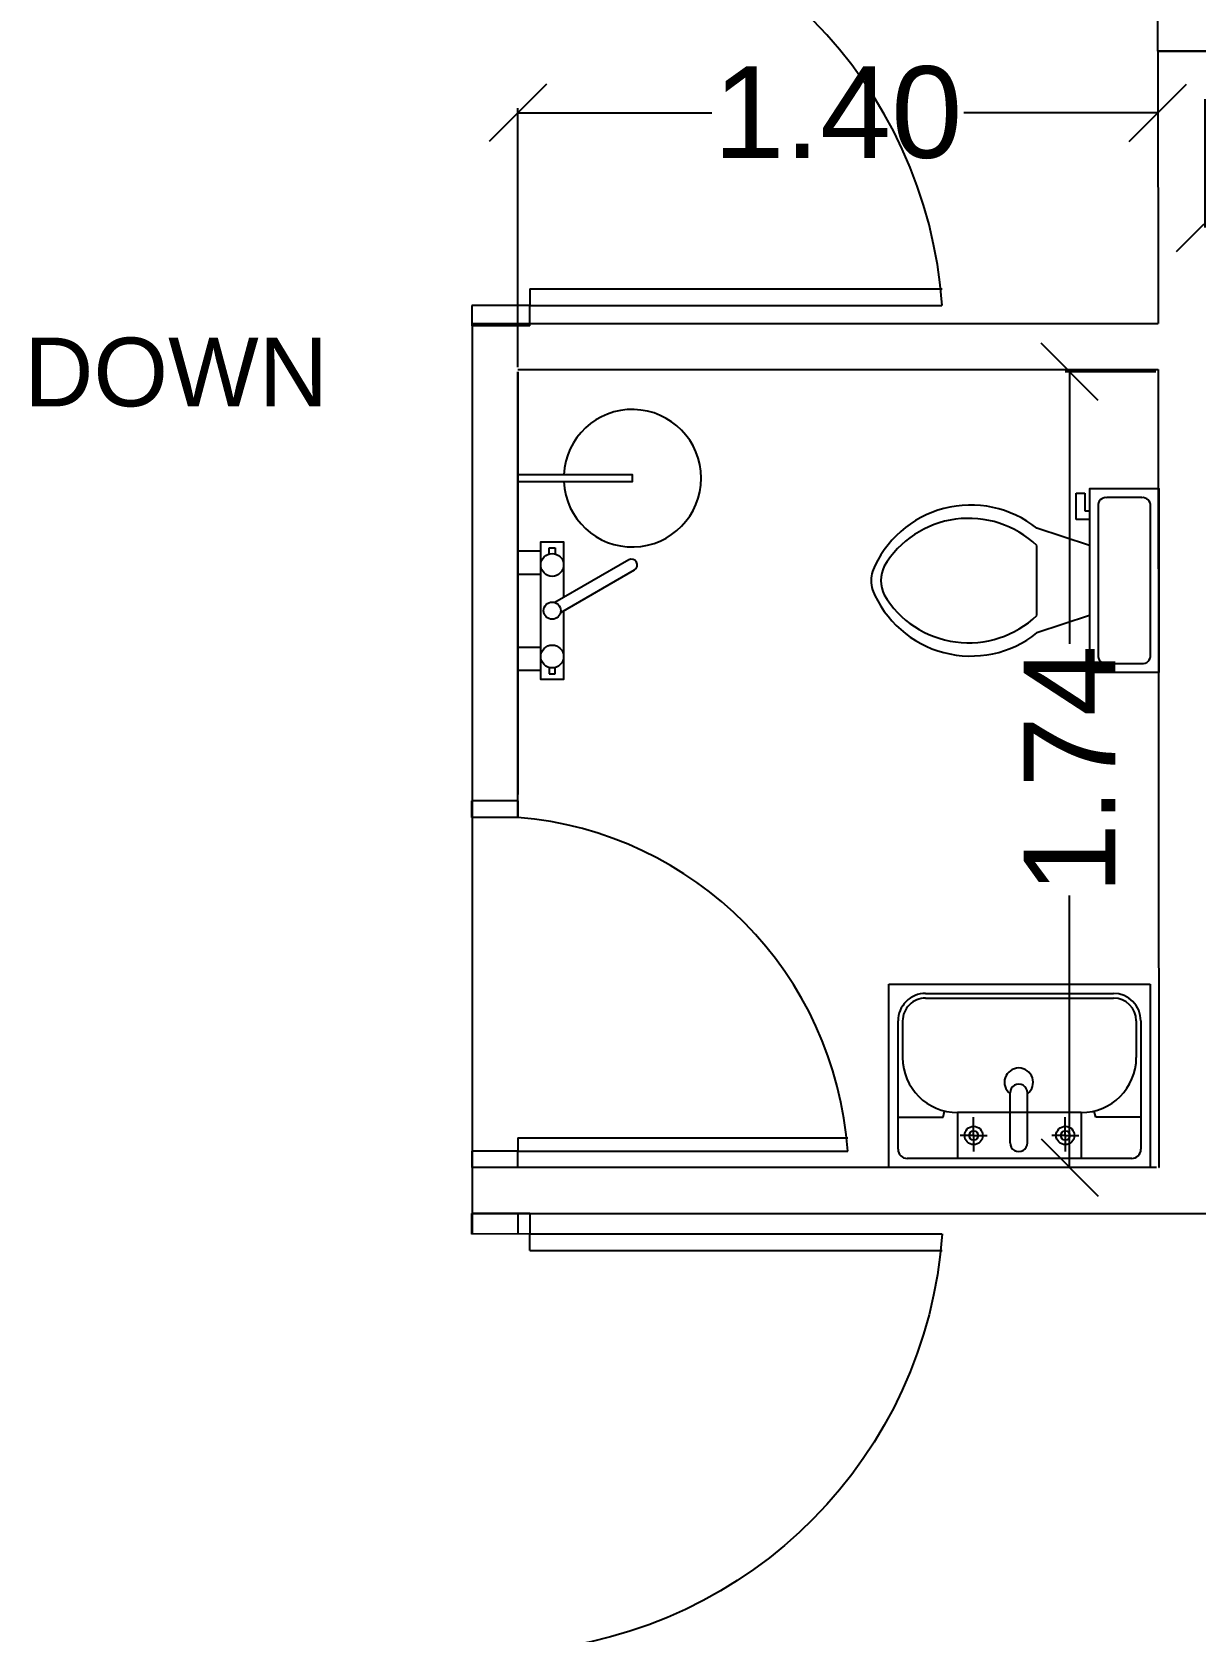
# Model space of a CAD drawing. Header units: inches. Extents: x 15.9 to 69.3, y 9.8 to 45.5.
# Drawn here: x 37.157 to 39.696, y 30.177 to 33.667 of the extents above; entities that cross this region are included whole.
import ezdxf

# ---------------------------------------------------------------- set-up
doc = ezdxf.new("R2010")
doc.units = ezdxf.units.IN
doc.header["$MEASUREMENT"] = 0
doc.layers.add('BATH', color=41, linetype='Continuous')
doc.styles.add('ATTR', font='romans.shx', dxfattribs={"width": 0.8, "height": 1.114828})
doc.styles.add('eng-kadr', font='arial.ttf')
doc.styles.get("Standard").update_dxf_attribs({"font": 'arial.ttf'})
doc.dimstyles.new('dim-col', dxfattribs={"dimscale": 0.05, "dimtxt": 4, "dimasz": 2.5, "dimexe": 0.2, "dimexo": 0.1, "dimgap": 0.5, "dimtad": 0, "dimzin": 0, "dimdsep": 46, "dimtxsty": 'eng-kadr', "dimblk1": 'OBLIQUE', "dimblk2": 'OBLIQUE', "dimsah": 1, "dimcen": 0.1, "dimclrd": 5, "dimclre": 5, "dimclrt": 256, "dimazin": 0, "dimtfac": 0.066667, "dimtofl": 0, "dimtmove": 2, "dimatfit": 2, "dimldrblk": 'OBLIQUE', "dimfxl": 0.2, "dimtolj": 1, "dimtzin": 0, "dimarcsym": 0})

# ---------------------------------------------------------------- blocks, each defined once
blk = doc.blocks.new('m05')
at = {"color": 0}
for p, q in [((327.4026, 41.4743), (327.4026, 41.8743)), ((327.4026, 41.8743), (327.9726, 41.8743)), ((327.4426, 41.8543), (327.9326, 41.8543)), ((327.5526, 41.7543), (327.5526, 41.8543)), ((327.8226, 41.7543), (327.8226, 41.8543)), ((327.9726, 41.8743), (327.9726, 41.4743)), ((327.4226, 41.5543), (327.4226, 41.8343)), ((327.5876, 41.8043), (327.5876, 41.8394)), ((327.7876, 41.8043), (327.7876, 41.8394)), ((327.9526, 41.8343), (327.9526, 41.5543)), ((327.5876, 41.8043), (327.558, 41.8043)), ((327.5876, 41.8043), (327.6172, 41.8043)), ((327.5876, 41.8043), (327.5876, 41.764)), ((327.7876, 41.8043), (327.758, 41.8043)), ((327.7876, 41.8043), (327.7876, 41.764)), ((327.7876, 41.8043), (327.8172, 41.8043)), ((327.4226, 41.7643), (327.5209, 41.7643)), ((327.5209, 41.7643), (327.5242, 41.7509)), ((327.5526, 41.7543), (327.8226, 41.7543)), ((327.8542, 41.7643), (327.851, 41.7509)), ((327.9526, 41.7643), (327.8542, 41.7643)), ((327.4326, 41.5543), (327.4326, 41.6343)), ((327.9426, 41.5543), (327.9426, 41.6343)), ((327.9426, 41.5843), (327.9426, 41.6043)), ((327.8926, 41.5043), (327.4826, 41.5043)), ((327.9726, 41.4743), (327.4026, 41.4743)), ((327.8926, 41.4943), (327.4826, 41.4943))]:
    blk.add_line(p, q, dxfattribs=at)
for points in [[(327.6701, 41.8205), (327.6701, 41.7111)], [(327.708, 41.8204), (327.708, 41.7111)]]:
    blk.add_lwpolyline(points)
for centre, radius in [((327.5876, 41.8043), 0.02), ((327.5876, 41.8043), 0.01), ((327.7876, 41.8043), 0.02), ((327.7876, 41.8043), 0.01)]:
    blk.add_circle(centre, radius, dxfattribs=at)
for centre, radius, start, end in [((327.4426, 41.8343), 0.02, 90, 180), ((327.9326, 41.8343), 0.02, 0, 90), ((327.6891, 41.8205), 0.0189, 359.8812, 180.1188), ((327.5526, 41.6343), 0.12, 90, 180), ((327.8226, 41.6343), 0.12, 0, 90), ((327.6891, 41.6883), 0.0313, 127.154, 52.846), ((327.6891, 41.7112), 0.0189, 179.8812, 0.1188), ((327.4826, 41.5543), 0.06, 180, 270), ((327.4826, 41.5543), 0.05, 180, 270), ((327.8926, 41.5543), 0.06, 270, 0), ((327.8926, 41.5543), 0.05, 270, 0)]:
    blk.add_arc(centre, radius, start, end, dxfattribs=at)
blk = doc.blocks.new('WCLOSF3T')
for p, q in [((9.5, -6), (9.5, -2)), ((-10, -8.5), (-8, -8.5)), ((-10, -9.5), (-10, -8.5)), ((-8, -8.5), (-8, -8)), ((-7, -8), (-7, -9.5)), ((-4, -8), (-6, -14)), ((4, -8), (6, -14)), ((-7, -9.5), (-10, -9.5)), ((4, -14), (-4, -14))]:
    blk.add_line(p, q)
blk.add_lwpolyline([(10.5, -8), (10.5, 0), (-10.5, 0), (-10.5, -8)], close=True)
for points in [[(8.5, -1), (-8.5, -1)], [(-9.5, -2), (-9.5, -6)], [(-8.5, -7), (8.5, -7)]]:
    blk.add_lwpolyline(points)
for centre, radius, start, end in [((-8.62, -1.88), 0.884, 81.8699, 188.1301), ((8.62, -1.88), 0.884, 351.8699, 98.1301), ((-8.62, -6.12), 0.884, 171.8699, 278.1301), ((8.62, -6.12), 0.884, 261.8699, 8.1301), ((3.52, -21.58), 12.17, 141.4691, 247.9714), ((4.2, -21.82), 11.33, 136.3677, 238.9468), ((-3.52, -21.58), 12.17, 292.0284, 38.5307), ((-4.2, -21.82), 11.33, 301.053, 43.6321), ((0, -27.88), 4, 245.7318, 294.2682), ((0, -29), 4, 254.8605, 285.1395)]:
    blk.add_arc(centre, radius, start, end)
at = {"style": 'ATTR', "width": 0.8, "flags": 9}
blk.add_attdef('ESTCODE', (0, 0), '', height=0.7, dxfattribs=at)
blk = doc.blocks.new('Faucet - kit sink top')
for p, q in [((-5.5, -0.75), (-5.5, -1.25)), ((-4.94278, -0.75), (-5.5, -0.75)), ((-5.5, -1.25), (-4.94278, -1.25)), ((4.43301, -7.6782), (0.71828, -1.2441)), ((4.94278, -0.75), (5.5, -0.75)), ((5.5, -1.25), (4.94278, -1.25)), ((5.5, -0.75), (5.5, -1.25)), ((-0.14775, -1.7441), (3.56698, -8.1782))]:
    blk.add_line(p, q)
blk.add_lwpolyline([(-0.00587, -2), (-6, -2), (-6, 0), (6, 0), (6, -2), (1.15195, -2)])
for centre, radius in [((-4, -1), 1), ((4, -1), 1), ((0, -1), 0.75)]:
    blk.add_circle(centre, radius)
blk.add_arc((4, -7.9282), 0.5, 210, 30)
blk = doc.blocks.new('f-mavizchi07')
for points in [[(3038.5304, 610.5949), (3038.5304, 610.6449), (3038.4804, 610.6449), (3038.4804, 610.5949), (3038.5304, 610.5949)], [(3038.4804, 610.6449), (3038.9071, 610.6449)], [(3038.7404, 610.5949), (3038.7404, 610.6449), (3038.6904, 610.6449), (3038.6904, 610.5949), (3038.7404, 610.5949)], [(3038.8921, 610.6449), (3038.8921, 610.3949), (3038.9071, 610.3949), (3038.9071, 610.6449)]]:
    blk.add_lwpolyline(points)
blk.add_arc((3038.8996, 610.3949), 0.15, 92.866, 87.134)
at = {"xscale": 0.02499999999997726, "yscale": 0.02499999999997726, "zscale": 0.02499999999997726}
blk.add_blockref('Faucet - kit sink top', (3038.6104, 610.5949), dxfattribs=at)
blk = doc.blocks.new('_Oblique')
at = {"color": 0, "lineweight": -2}
blk.add_line((-0.5, -0.5), (0.5, 0.5), dxfattribs=at)
blk = doc.blocks.new('*D1927')
at = {"color": 5, "lineweight": -2, "ltscale": 0.06, "transparency": 16777216}
for p, q in [((39.6146, 33.6201), (39.6146, 33.4805)), ((38.2176, 32.9351), (38.2176, 33.5005)), ((38.2176, 33.4905), (38.6411, 33.4905)), ((39.6146, 33.4905), (39.1911, 33.4905))]:
    blk.add_line(p, q, dxfattribs=at)
at = {"layer": 'Defpoints', "color": 0, "ltscale": 0.06, "transparency": 16777216}
for p in [(39.6146, 33.6251), (39.6146, 33.4905), (38.2176, 32.9301)]:
    blk.add_point(p, dxfattribs=at)
at = {"color": 5, "lineweight": -2, "ltscale": 0.06, "transparency": 16777216, "xscale": 0.125, "yscale": 0.125, "zscale": 0.125, "rotation": 180}
blk.add_blockref('_Oblique', (38.2176, 33.4905), dxfattribs=at)
at = {"color": 5, "lineweight": -2, "ltscale": 0.06, "transparency": 16777216, "xscale": 0.125, "yscale": 0.125, "zscale": 0.125}
blk.add_blockref('_Oblique', (39.6146, 33.4905), dxfattribs=at)
at = {"ltscale": 0.06, "transparency": 16777216, "insert": (38.9161, 33.4905), "char_height": 0.2, "attachment_point": 5, "style": 'eng-kadr'}
blk.add_mtext('\\A1;1.40', dxfattribs=at)
blk = doc.blocks.new('*D1928')
at = {"color": 5, "lineweight": -2, "ltscale": 0.06, "transparency": 16777216}
for p, q in [((39.6101, 32.9251), (39.4121, 32.9251)), ((39.4221, 32.9251), (39.4221, 32.3316)), ((39.4221, 31.1883), (39.4221, 31.7817)), ((39.6115, 31.1883), (39.4121, 31.1883))]:
    blk.add_line(p, q, dxfattribs=at)
at = {"layer": 'Defpoints', "color": 0, "ltscale": 0.06, "transparency": 16777216}
for p in [(39.6151, 32.9251), (39.4221, 31.1883), (39.6165, 31.1883)]:
    blk.add_point(p, dxfattribs=at)
at = {"color": 5, "lineweight": -2, "ltscale": 0.06, "transparency": 16777216, "xscale": 0.125, "yscale": 0.125, "zscale": 0.125}
for p, rotation in [((39.4221, 32.9251), 90), ((39.4221, 31.1883), 270)]:
    blk.add_blockref('_Oblique', p, dxfattribs=dict(at, rotation=rotation))
at = {"ltscale": 0.06, "transparency": 16777216, "insert": (39.4221, 32.0567), "char_height": 0.2, "attachment_point": 5, "rotation": 90, "style": 'eng-kadr'}
blk.add_mtext('\\A1;1.74', dxfattribs=at)
blk = doc.blocks.new('*D1918')
at = {"color": 5, "lineweight": -2, "ltscale": 0.06, "transparency": 16777216}
for p, q in [((39.7175, 33.5201), (39.7175, 33.2396)), ((41.2175, 33.5201), (41.2175, 33.2396)), ((39.7175, 33.2496), (40.1925, 33.2496)), ((41.2175, 33.2496), (40.7425, 33.2496))]:
    blk.add_line(p, q, dxfattribs=at)
at = {"layer": 'Defpoints', "color": 0, "ltscale": 0.06, "transparency": 16777216}
for p in [(39.7175, 33.5251), (41.2175, 33.5251), (41.2175, 33.2496)]:
    blk.add_point(p, dxfattribs=at)
at = {"color": 5, "lineweight": -2, "ltscale": 0.06, "transparency": 16777216, "xscale": 0.125, "yscale": 0.125, "zscale": 0.125, "rotation": 180}
blk.add_blockref('_Oblique', (39.7175, 33.2496), dxfattribs=at)
at = {"color": 5, "lineweight": -2, "ltscale": 0.06, "transparency": 16777216, "xscale": 0.125, "yscale": 0.125, "zscale": 0.125}
blk.add_blockref('_Oblique', (41.2175, 33.2496), dxfattribs=at)
at = {"ltscale": 0.06, "transparency": 16777216, "insert": (40.4675, 33.2496), "char_height": 0.2, "attachment_point": 5, "style": 'eng-kadr'}
blk.add_mtext('\\A1;1.50', dxfattribs=at)
blk = doc.blocks.new('uyu')
for p, q in [((110.7505, -12.7302), (110.7505, -12.2882)), ((110.7682, -12.7302), (110.7682, -12.2882)), ((110.2991, -12.7302), (110.3212, -12.7302)), ((110.2991, -12.7302), (110.2991, -12.7921)), ((110.3212, -12.7302), (110.3212, -12.7921)), ((110.7505, -12.7302), (110.7682, -12.7302)), ((110.7682, -12.7302), (110.7682, -12.7921)), ((110.7903, -12.7302), (110.7682, -12.7302)), ((110.7903, -12.7302), (110.7903, -12.7921)), ((110.3212, -12.7921), (110.2991, -12.7921)), ((110.7682, -12.7921), (110.7903, -12.7921))]:
    blk.add_line(p, q)
blk.add_arc((110.8019, -12.7692), 0.4823, 94.0085, 175.3572)

msp = doc.modelspace()

# ---------------------------------------------------------------- linework, layer by layer
at = {"ltscale": 0.06}
for points in [[(39.6146, 33.6251), (39.6146, 34.2251), (43.2776, 34.2251), (43.2776, 33.6251), (39.6146, 33.6251), (39.6146, 33.6251)], [(39.6146, 33.6251), (43.2776, 33.6251)], [(39.6146, 33.6251), (39.615, 33.0301)], [(38.1176, 33.0251), (38.1176, 31.0883), (39.6175, 31.0883)], [(38.12, 33.0301), (39.615, 33.0301)], [(38.2176, 32.9301), (39.6151, 32.9301)], [(38.2176, 32.9251), (38.2176, 32.0023)], [(38.2176, 31.9523), (38.2176, 32.9251)], [(39.6151, 32.9301), (39.6165, 31.1883)], [(39.5976, 31.1883), (38.2176, 31.1883), (38.2176, 31.2243)], [(39.6175, 31.0883), (41.3204, 31.0883), (41.3204, 31.2258)], [(39.6175, 31.1883), (39.6165, 31.1883)], [(38.1176, 31.0883), (38.1176, 31.0433)], [(38.2176, 31.0883), (38.1176, 31.0883)], [(38.2176, 31.0883), (38.2176, 31.0433)]]:
    msp.add_lwpolyline(points, dxfattribs=at)

# ---------------------------------------------------------------- block references
for p, xscale, yscale, zscale, rotation in [((64.2215, 258.5851), 2.035980871958076, 2.035980871958076, 2.035980871958076, 269.984890198311), ((59, 211.6364), 1.628784697566439, 1.628784697566439, 1.628784697566439, 269.9848901983111), ((64.2215, -194.4718), -2.035980871958076, 2.035980871958076, 2.035980871958076, 270.0151098016889)]:
    msp.add_blockref('uyu', p, dxfattribs=dict(xscale=xscale, yscale=yscale, zscale=zscale, rotation=rotation))
for name, p, rotation in [('f-mavizchi07', (648.8625, -3006.2068), 90), ('m05', (367.0002, 73.0626), 179.9999999999999)]:
    msp.add_blockref(name, p, dxfattribs=dict(rotation=rotation))
at = {"layer": 'BATH', "xscale": 0.01904761904761932, "yscale": 0.01904761904761932, "zscale": 0.01904761904761932, "rotation": 270}
msp.add_blockref('WCLOSF3T', (39.6175, 32.4694), dxfattribs=at)

# ---------------------------------------------------------------- texts
at = {"ltscale": 0.05, "insert": (37.1399, 32.9996), "char_height": 0.15, "attachment_point": 1}
msp.add_mtext_dynamic_manual_height_columns('DOWN', width=1.413606, gutter_width=1, heights=[0], dxfattribs=at)

# ---------------------------------------------------------------- dimensions: what is measured, and where the dimension line sits
at = {"ltscale": 0.06}
for base, p1, p2, picture, middle in [((39.6146, 33.4905), (38.2176, 32.9301), (39.6146, 33.6251), '*D1927', (38.9161, 33.4905)), ((41.2175, 33.2496), (39.7175, 33.5251), (41.2175, 33.5251), '*D1918', (40.4675, 33.2496))]:
    dim = msp.add_linear_dim(base=base, p1=p1, p2=p2, dimstyle='dim-col', dxfattribs=at)
    dim.commit()
    dim.dimension.update_dxf_attribs({"geometry": picture, "text_midpoint": middle})
dim = msp.add_linear_dim(base=(39.4221, 31.1883), p1=(39.6151, 32.9251), p2=(39.6165, 31.1883), angle=90, dimstyle='dim-col', dxfattribs=at)
dim.commit()
dim.dimension.update_dxf_attribs({"geometry": '*D1928', "text_midpoint": (39.4221, 32.0567)})

doc.saveas('drawing.dxf')
